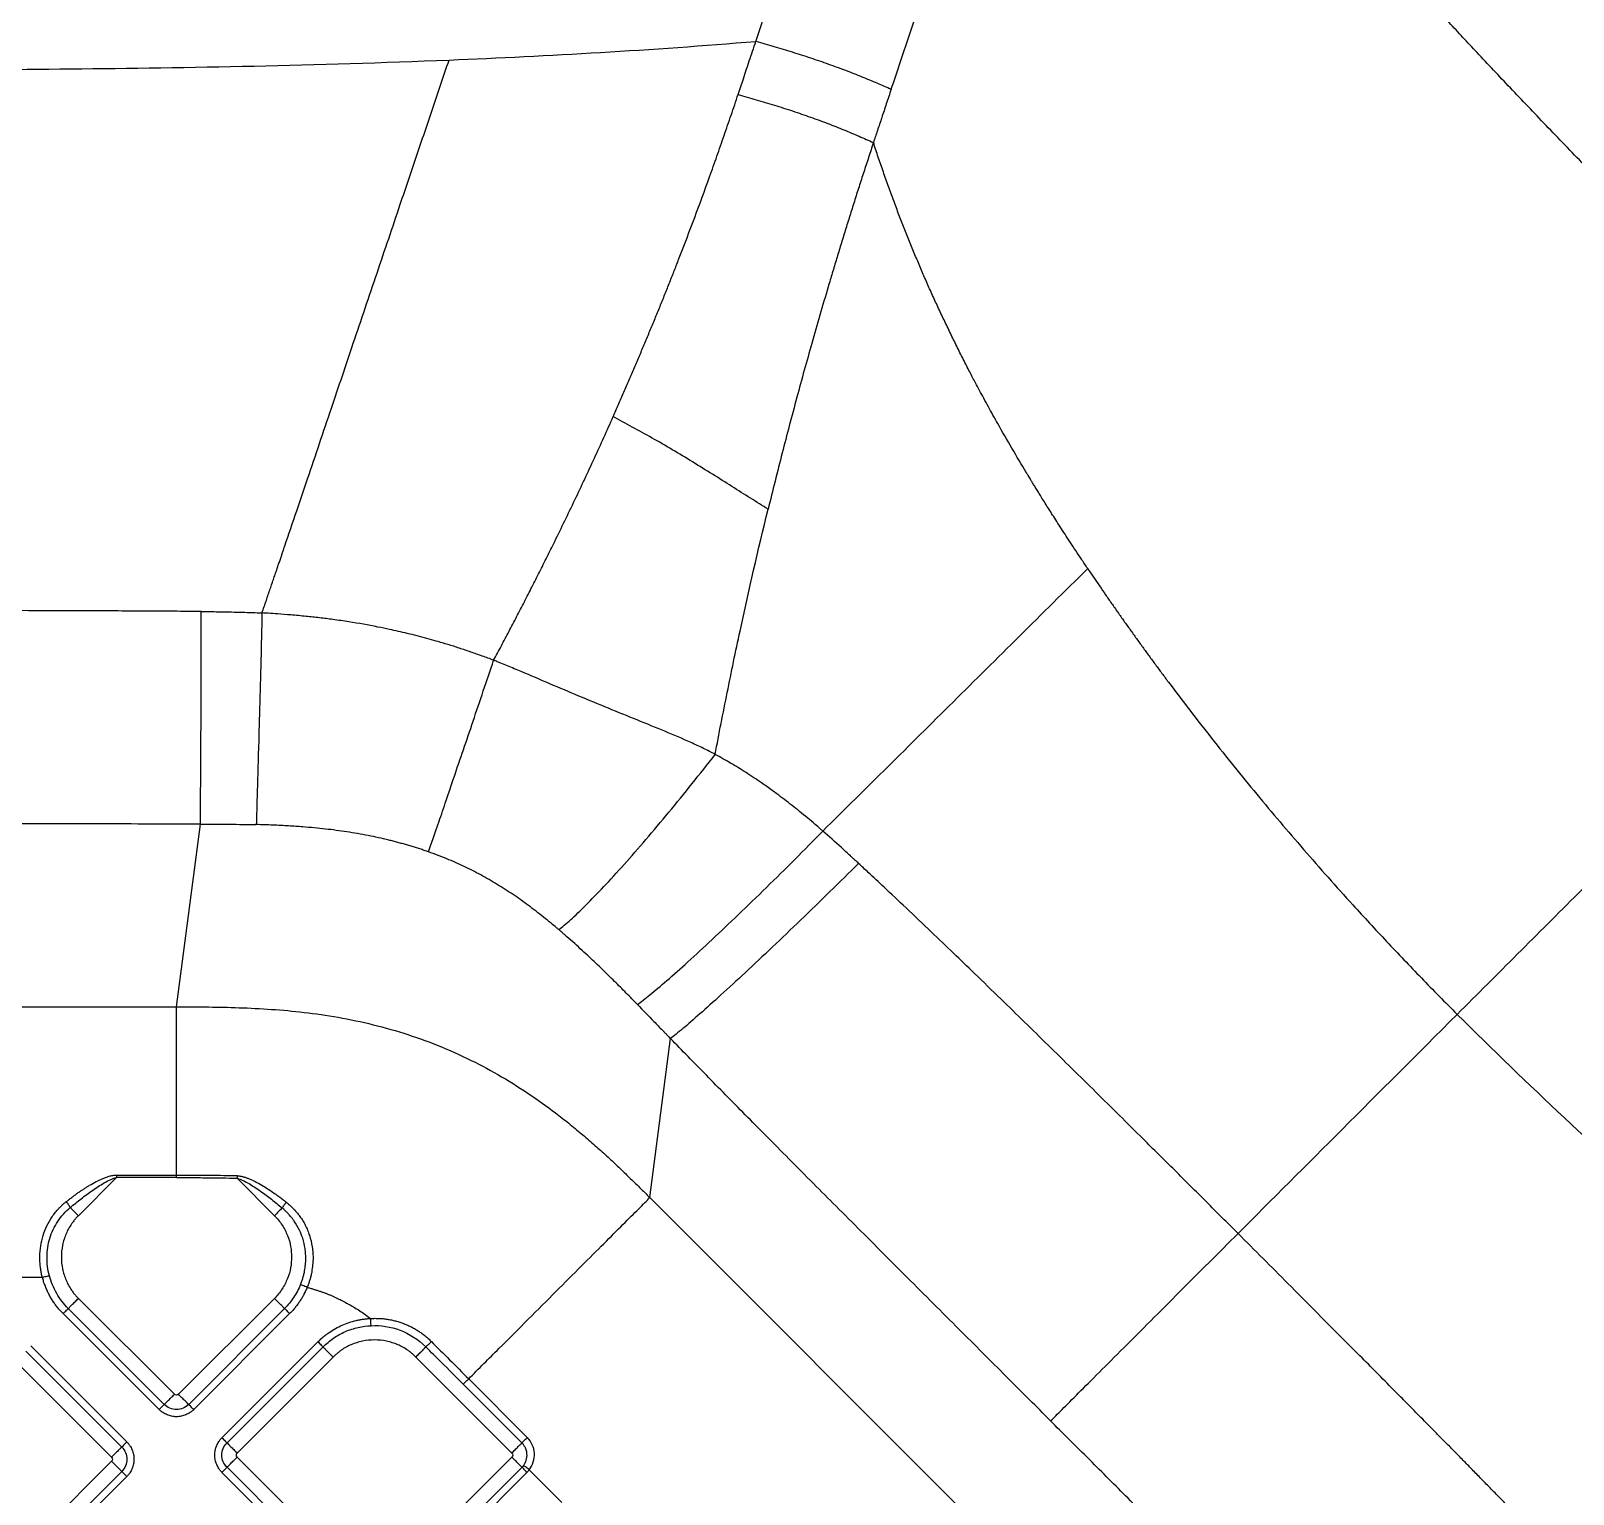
# Model space of a CAD drawing. Extents: x 0 to 84, y -21 to 126.
# Drawn here: x 45.47 to 56.06, y 45.92 to 55.97 of the extents above; entities that cross this region are included whole.
import ezdxf

# ---------------------------------------------------------------- set-up
doc = ezdxf.new("R2010")
doc.units = 0
doc.header["$MEASUREMENT"] = 0
doc.layers.add('1', color=4, linetype='Continuous')

# ---------------------------------------------------------------- blocks, each defined once
blk = doc.blocks.new('PRODIGY')
at = {"layer": '1', "color": 3, "linetype": 'Continuous', "lineweight": 25}
for p, q in [((46.472, 49.267), (46.635, 50.521)), ((41.936, 49.267), (46.472, 49.267)), ((49.72, 47.957), (49.862, 49.049)), ((45.798, 47.833), (46.059, 48.095)), ((46.059, 48.112), (46.472, 48.112)), ((46.472, 48.095), (46.059, 48.095)), ((47.144, 47.833), (46.887, 48.09)), ((49.72, 47.957), (55.276, 42.401)), ((45.551, 47.408), (44.615, 47.408)), ((46.457, 46.607), (45.798, 47.265)), ((47.144, 47.265), (46.485, 46.607)), ((46.352, 46.502), (45.693, 47.161)), ((46.387, 46.537), (45.728, 47.196)), ((47.213, 47.196), (46.555, 46.537)), ((47.248, 47.161), (46.59, 46.502)), ((45.437, 46.904), (46.095, 46.245)), ((45.471, 46.939), (46.13, 46.28)), ((46.783, 46.309), (47.442, 46.967)), ((46.818, 46.274), (47.477, 46.932)), ((45.367, 46.834), (46.026, 46.176)), ((46.888, 46.204), (47.546, 46.863)), ((48.773, 46.204), (48.114, 46.863)), ((48.477, 46.713), (48.879, 46.311)), ((48.439, 46.676), (48.842, 46.273)), ((47.546, 45.517), (46.888, 46.176)), ((48.773, 46.176), (48.114, 45.517)), ((46.026, 46.147), (45.367, 45.489)), ((46.095, 46.078), (45.437, 45.419)), ((47.442, 45.413), (46.783, 46.071)), ((47.477, 45.447), (46.818, 46.106)), ((48.843, 46.106), (48.184, 45.447)), ((48.877, 46.071), (48.219, 45.413)), ((48.893, 46.089), (49.117, 45.864)), ((46.13, 46.043), (45.471, 45.384))]:
    blk.add_line(p, q, dxfattribs=at)
for points, knots in [([(47.966, 64.888), (47.949, 64.84), (47.931, 64.792), (47.894, 64.692), (47.875, 64.641), (47.816, 64.485), (47.774, 64.376), (47.683, 64.145), (47.634, 64.024), (47.555, 63.83), (47.527, 63.763), (47.469, 63.624), (47.439, 63.552), (47.344, 63.329), (47.276, 63.171), (47.127, 62.836), (47.048, 62.658), (46.918, 62.374), (46.873, 62.277), (46.78, 62.076), (46.731, 61.973), (46.632, 61.762), (46.581, 61.654), (46.477, 61.436), (46.423, 61.325), (46.314, 61.1), (46.259, 60.986), (46.147, 60.756), (46.089, 60.639), (45.915, 60.287), (45.797, 60.049), (45.617, 59.691), (45.557, 59.572), (45.437, 59.334), (45.377, 59.215), (45.197, 58.86), (45.078, 58.626), (44.84, 58.161), (44.721, 57.931), (44.486, 57.475), (44.369, 57.249), (44.137, 56.801), (44.022, 56.579), (43.792, 56.137), (43.677, 55.917), (43.563, 55.698)], [0, 0, 0, 0, 0.03125, 0.03125, 0.0625, 0.0625, 0.125, 0.125, 0.1875, 0.1875, 0.21875, 0.21875, 0.25, 0.25, 0.3125, 0.3125, 0.375, 0.375, 0.40625, 0.40625, 0.4375, 0.4375, 0.46875, 0.46875, 0.5, 0.5, 0.53125, 0.53125, 0.5625, 0.5625, 0.625, 0.625, 0.65625, 0.65625, 0.6875, 0.6875, 0.75, 0.75, 0.8125, 0.8125, 0.875, 0.875, 0.9375, 0.9375, 1, 1, 1, 1]), ([(50.448, 55.895), (50.46, 55.932), (50.486, 56.007), (50.526, 56.127), (50.57, 56.258), (50.618, 56.4), (50.69, 56.614), (50.779, 56.88), (50.865, 57.136), (50.925, 57.316), (50.966, 57.437), (51.006, 57.557), (51.046, 57.675), (51.085, 57.792), (51.124, 57.907), (51.162, 58.02), (51.199, 58.133), (51.237, 58.244), (51.273, 58.353), (51.298, 58.425), (51.31, 58.461)], [0, 0, 0, 0, 0.042367, 0.08916, 0.140325, 0.195816, 0.255597, 0.392043, 0.507024, 0.554854, 0.602042, 0.648604, 0.694556, 0.739909, 0.784676, 0.828865, 0.872485, 0.915543, 0.958045, 1, 1, 1, 1]), ([(51.377, 55.567), (51.397, 55.624), (51.415, 55.68), (51.452, 55.79), (51.471, 55.845), (51.507, 55.954), (51.525, 56.008), (51.562, 56.117), (51.58, 56.171), (51.634, 56.334), (51.671, 56.443), (51.725, 56.606), (51.743, 56.66), (51.779, 56.768), (51.797, 56.822), (51.834, 56.931), (51.852, 56.985), (51.888, 57.094), (51.906, 57.148), (51.942, 57.256), (51.96, 57.31), (51.996, 57.418), (52.014, 57.472), (52.041, 57.553), (52.05, 57.58), (52.068, 57.633), (52.077, 57.66), (52.094, 57.714), (52.103, 57.741), (52.121, 57.795), (52.13, 57.821), (52.157, 57.902), (52.175, 57.956), (52.201, 58.036), (52.21, 58.062), (52.228, 58.115), (52.236, 58.142), (52.246, 58.169)], [0, 0, 0, 0, 0.0625, 0.0625, 0.125, 0.125, 0.1875, 0.1875, 0.25, 0.25, 0.375, 0.375, 0.4375, 0.4375, 0.5, 0.5, 0.5625, 0.5625, 0.625, 0.625, 0.6875, 0.6875, 0.75, 0.75, 0.78125, 0.78125, 0.8125, 0.8125, 0.84375, 0.84375, 0.875, 0.875, 0.9375, 0.9375, 0.96875, 0.96875, 1, 1, 1, 1]), ([(58.601, 52.554), (58.413, 52.742), (58.045, 53.111), (57.487, 53.67), (56.95, 54.211), (56.502, 54.668), (56.155, 55.024), (55.892, 55.297), (55.646, 55.555), (55.455, 55.758), (55.314, 55.908), (55.219, 56.011), (55.125, 56.112), (55.034, 56.211), (54.946, 56.308), (54.86, 56.403), (54.775, 56.496), (54.694, 56.588), (54.614, 56.677), (54.536, 56.765), (54.485, 56.823), (54.46, 56.852)], [0, 0, 0, 0, 0.1328602, 0.260647, 0.3952376, 0.514118, 0.5810885, 0.6443178, 0.7039728, 0.7602131, 0.7843247, 0.8079429, 0.8310785, 0.853742, 0.8759437, 0.8976937, 0.9190016, 0.9398771, 0.9603295, 0.9803676, 1, 1, 1, 1]), ([(48.342, 55.767), (48.683, 55.781), (49.031, 55.798), (49.734, 55.84), (50.09, 55.865), (50.448, 55.895)], [0, 0, 0, 0, 0.5, 0.5, 1, 1, 1, 1]), ([(50.326, 55.531), (50.338, 55.566), (50.364, 55.643), (50.404, 55.765), (50.433, 55.85), (50.448, 55.895)], [0, 0, 0, 0, 0.295584, 0.6288938, 1, 1, 1, 1]), ([(50.448, 55.896), (50.49, 55.884), (50.531, 55.872), (50.614, 55.848), (50.656, 55.835), (50.739, 55.809), (50.781, 55.796), (50.864, 55.768), (50.906, 55.754), (50.986, 55.725), (51.026, 55.711), (51.102, 55.682), (51.139, 55.667), (51.211, 55.638), (51.245, 55.624), (51.312, 55.595), (51.345, 55.581), (51.377, 55.567)], [0, 0, 0, 0, 0.125, 0.125, 0.25, 0.25, 0.375, 0.375, 0.5, 0.5, 0.625, 0.625, 0.75, 0.75, 0.875, 0.875, 1, 1, 1, 1]), ([(43.563, 55.698), (43.878, 55.698), (44.222, 55.698), (44.954, 55.7), (45.341, 55.702), (46.149, 55.71), (46.57, 55.716), (47.438, 55.735), (47.885, 55.749), (48.342, 55.767)], [0, 0, 0, 0, 0.25, 0.25, 0.5, 0.5, 0.75, 0.75, 1, 1, 1, 1]), ([(47.058, 51.971), (47.063, 51.986), (47.073, 52.014), (47.088, 52.057), (47.101, 52.097), (47.115, 52.136), (47.127, 52.174), (47.139, 52.209), (47.151, 52.243), (47.162, 52.275), (47.172, 52.305), (47.182, 52.333), (47.191, 52.36), (47.199, 52.385), (47.207, 52.409), (47.239, 52.504), (47.294, 52.665), (47.401, 52.981), (47.531, 53.365), (47.689, 53.835), (47.847, 54.301), (47.973, 54.674), (48.063, 54.942), (48.119, 55.107), (48.175, 55.272), (48.23, 55.437), (48.286, 55.602), (48.323, 55.712), (48.342, 55.767)], [0, 0, 0, 0, 0.011364, 0.022286, 0.032766, 0.042803, 0.052399, 0.061552, 0.070262, 0.078528, 0.08635, 0.093727, 0.100657, 0.10714, 0.113174, 0.118759, 0.181642, 0.238686, 0.366008, 0.484059, 0.612103, 0.737829, 0.781674, 0.825473, 0.869216, 0.912893, 0.956491, 1, 1, 1, 1]), ([(49.469, 53.319), (49.481, 53.347), (49.506, 53.403), (49.543, 53.487), (49.579, 53.571), (49.615, 53.656), (49.651, 53.74), (49.686, 53.824), (49.721, 53.908), (49.756, 53.991), (49.79, 54.075), (49.824, 54.158), (49.857, 54.242), (49.89, 54.325), (49.947, 54.473), (50.029, 54.686), (50.114, 54.919), (50.181, 55.107), (50.23, 55.248), (50.279, 55.389), (50.311, 55.483), (50.326, 55.531)], [0, 0, 0, 0, 0.038706, 0.077365, 0.115968, 0.154508, 0.192973, 0.231355, 0.269641, 0.307822, 0.345885, 0.383819, 0.42161, 0.459247, 0.496717, 0.622672, 0.747971, 0.811045, 0.874113, 0.937117, 1, 1, 1, 1]), ([(50.326, 55.531), (50.368, 55.519), (50.409, 55.507), (50.492, 55.482), (50.534, 55.47), (50.617, 55.444), (50.659, 55.431), (50.742, 55.403), (50.783, 55.389), (50.863, 55.36), (50.903, 55.346), (50.979, 55.317), (51.016, 55.302), (51.088, 55.273), (51.122, 55.258), (51.19, 55.229), (51.222, 55.215), (51.255, 55.201)], [0, 0, 0, 0, 0.125, 0.125, 0.25, 0.25, 0.375, 0.375, 0.5, 0.5, 0.625, 0.625, 0.75, 0.75, 0.875, 0.875, 1, 1, 1, 1]), ([(51.377, 55.567), (51.366, 55.533), (51.344, 55.468), (51.313, 55.373), (51.283, 55.285), (51.265, 55.228), (51.255, 55.201)], [0, 0, 0, 0, 0.275301, 0.533779, 0.775369, 1, 1, 1, 1]), ([(51.255, 55.201), (51.244, 55.167), (51.222, 55.099), (51.189, 54.997), (51.156, 54.897), (51.124, 54.796), (51.093, 54.697), (51.062, 54.598), (51.031, 54.499), (51.002, 54.402), (50.973, 54.305), (50.915, 54.112), (50.833, 53.828), (50.745, 53.511), (50.678, 53.259), (50.628, 53.067), (50.58, 52.876), (50.548, 52.747), (50.532, 52.683)], [0, 0, 0, 0, 0.041004, 0.081772, 0.122282, 0.162512, 0.202441, 0.24205, 0.281322, 0.320239, 0.358786, 0.396947, 0.550761, 0.69729, 0.774391, 0.848131, 0.924745, 1, 1, 1, 1]), ([(52.726, 52.276), (52.712, 52.297), (52.684, 52.338), (52.644, 52.399), (52.606, 52.456), (52.571, 52.51), (52.538, 52.561), (52.507, 52.609), (52.479, 52.653), (52.453, 52.694), (52.429, 52.732), (52.407, 52.767), (52.388, 52.799), (52.371, 52.827), (52.355, 52.852), (52.342, 52.873), (52.331, 52.892), (52.322, 52.907), (52.315, 52.918), (52.309, 52.927), (52.306, 52.932), (52.272, 52.99), (52.205, 53.102), (52.129, 53.234), (52.065, 53.348), (52.014, 53.442), (51.961, 53.54), (51.914, 53.63), (51.871, 53.713), (51.827, 53.802), (51.783, 53.892), (51.74, 53.982), (51.697, 54.072), (51.656, 54.161), (51.616, 54.251), (51.578, 54.34), (51.54, 54.43), (51.502, 54.521), (51.466, 54.612), (51.43, 54.705), (51.394, 54.801), (51.358, 54.899), (51.323, 54.999), (51.288, 55.099), (51.266, 55.167), (51.255, 55.201)], [0, 0, 0, 0, 0.0228752, 0.0446429, 0.0652636, 0.0847126, 0.1029763, 0.1200489, 0.1359293, 0.1506198, 0.1641242, 0.1764471, 0.187593, 0.1975661, 0.2063698, 0.2140069, 0.2204794, 0.2257888, 0.2299362, 0.2329219, 0.2347464, 0.2354097, 0.2938691, 0.3527392, 0.3729303, 0.4127641, 0.4494289, 0.4746422, 0.5045522, 0.5347896, 0.5651629, 0.59553, 0.6257976, 0.6559189, 0.6858931, 0.7157636, 0.7456173, 0.7755831, 0.8058319, 0.8365749, 0.8680635, 0.9004763, 0.9335087, 0.9667803, 1, 1, 1, 1]), ([(48.648, 51.646), (48.657, 51.662), (48.675, 51.695), (48.701, 51.745), (48.727, 51.795), (48.754, 51.845), (48.78, 51.895), (48.806, 51.945), (48.833, 51.996), (48.859, 52.047), (48.885, 52.098), (48.911, 52.149), (48.937, 52.2), (48.963, 52.252), (48.989, 52.304), (49.015, 52.356), (49.041, 52.408), (49.082, 52.491), (49.137, 52.604), (49.206, 52.747), (49.273, 52.89), (49.34, 53.033), (49.405, 53.176), (49.447, 53.272), (49.469, 53.319)], [0, 0, 0, 0, 0.029985, 0.060036, 0.090159, 0.12036, 0.150644, 0.181017, 0.211484, 0.24205, 0.272719, 0.303496, 0.334386, 0.365393, 0.39652, 0.427771, 0.459151, 0.490661, 0.576123, 0.661375, 0.746414, 0.831219, 0.915761, 1, 1, 1, 1]), ([(50.532, 52.683), (50.493, 52.707), (50.452, 52.733), (50.37, 52.785), (50.327, 52.812), (50.24, 52.867), (50.196, 52.895), (50.106, 52.951), (50.06, 52.979), (49.968, 53.036), (49.921, 53.064), (49.828, 53.119), (49.782, 53.146), (49.69, 53.198), (49.645, 53.223), (49.555, 53.272), (49.512, 53.296), (49.469, 53.319)], [0, 0, 0, 0, 0.125, 0.125, 0.25, 0.25, 0.375, 0.375, 0.5, 0.5, 0.625, 0.625, 0.75, 0.75, 0.875, 0.875, 1, 1, 1, 1]), ([(50.169, 51), (50.195, 51.142), (50.223, 51.283), (50.28, 51.565), (50.309, 51.706), (50.4, 52.126), (50.464, 52.405), (50.532, 52.683)], [0, 0, 0, 0, 0.25, 0.25, 0.5, 0.5, 1, 1, 1, 1]), ([(55.262, 49.215), (55.538, 49.491), (55.815, 49.768), (56.232, 50.185), (56.371, 50.324), (56.651, 50.604), (56.791, 50.744), (57.071, 51.024), (57.21, 51.163), (57.489, 51.442), (57.628, 51.581), (58.045, 51.998), (58.323, 52.276), (58.601, 52.554)], [0, 0, 0, 0, 0.25, 0.25, 0.375, 0.375, 0.5, 0.5, 0.625, 0.625, 0.75, 0.75, 1, 1, 1, 1]), ([(50.908, 50.474), (51.057, 50.621), (51.205, 50.768), (51.502, 51.062), (51.651, 51.21), (51.952, 51.509), (52.104, 51.659), (52.412, 51.965), (52.567, 52.119), (52.726, 52.276)], [0, 0, 0, 0, 0.25, 0.25, 0.5, 0.5, 0.75, 0.75, 1, 1, 1, 1]), ([(52.726, 52.276), (52.739, 52.256), (52.766, 52.216), (52.807, 52.156), (52.848, 52.096), (52.89, 52.036), (52.932, 51.976), (52.974, 51.916), (53.017, 51.856), (53.06, 51.796), (53.103, 51.736), (53.147, 51.676), (53.191, 51.616), (53.235, 51.556), (53.362, 51.387), (53.576, 51.108), (53.885, 50.725), (54.209, 50.343), (54.469, 50.05), (54.661, 49.841), (54.778, 49.715), (54.896, 49.59), (55.016, 49.465), (55.138, 49.34), (55.221, 49.257), (55.262, 49.215)], [0, 0, 0, 0, 0.01819, 0.036424, 0.054703, 0.073028, 0.091403, 0.109828, 0.128307, 0.14684, 0.16543, 0.184078, 0.202787, 0.221558, 0.240394, 0.362184, 0.486363, 0.611521, 0.739207, 0.781987, 0.825018, 0.868318, 0.911903, 0.955791, 1, 1, 1, 1]), ([(46.641, 51.981), (46.578, 51.981), (46.515, 51.982), (46.388, 51.983), (46.324, 51.983), (46.198, 51.984), (46.135, 51.984), (46.009, 51.985), (45.946, 51.985), (45.82, 51.986), (45.757, 51.986), (45.631, 51.986), (45.567, 51.986), (45.377, 51.987), (45.25, 51.987), (44.868, 51.988), (44.613, 51.988), (44.231, 51.988), (44.104, 51.988), (43.945, 51.988), (43.897, 51.988), (43.842, 51.988), (43.818, 51.988), (43.802, 51.988), (43.794, 51.988), (43.778, 51.988), (43.77, 51.988), (43.752, 51.988), (43.743, 51.988), (43.714, 51.988), (43.693, 51.988), (43.652, 51.988), (43.632, 51.988), (43.604, 51.988), (43.595, 51.988), (43.579, 51.988), (43.571, 51.988), (43.563, 51.988)], [0, 0, 0, 0, 0.0625, 0.0625, 0.125, 0.125, 0.1875, 0.1875, 0.25, 0.25, 0.3125, 0.3125, 0.375, 0.375, 0.5, 0.5, 0.75, 0.75, 0.875, 0.875, 0.90625, 0.921875, 0.929687, 0.929687, 0.9375, 0.9375, 0.945312, 0.945312, 0.953125, 0.953125, 0.96875, 0.96875, 0.984375, 0.984375, 0.992187, 0.992187, 1, 1, 1, 1]), ([(46.635, 50.521), (46.636, 50.578), (46.636, 50.657), (46.638, 50.853), (46.638, 50.97), (46.64, 51.23), (46.64, 51.372), (46.641, 51.671), (46.641, 51.826), (46.641, 51.981)], [0, 0, 0, 0, 0.25, 0.25, 0.5, 0.5, 0.75, 0.75, 1, 1, 1, 1]), ([(46.641, 51.981), (46.681, 51.98), (46.75, 51.98), (46.843, 51.978), (46.921, 51.976), (46.991, 51.974), (47.036, 51.972), (47.058, 51.971)], [0, 0, 0, 0, 0.281436, 0.496107, 0.672951, 0.84091, 1, 1, 1, 1]), ([(47.058, 51.971), (47.055, 51.817), (47.051, 51.662), (47.043, 51.365), (47.039, 51.223), (47.032, 50.965), (47.028, 50.849), (47.023, 50.654), (47.02, 50.575), (47.019, 50.518)], [0, 0, 0, 0, 0.25, 0.25, 0.5, 0.5, 0.75, 0.75, 1, 1, 1, 1]), ([(48.648, 51.646), (48.635, 51.651), (48.609, 51.661), (48.57, 51.675), (48.531, 51.689), (48.492, 51.703), (48.453, 51.716), (48.413, 51.729), (48.374, 51.742), (48.334, 51.754), (48.294, 51.766), (48.246, 51.78), (48.167, 51.802), (48.06, 51.83), (47.948, 51.855), (47.814, 51.883), (47.684, 51.906), (47.551, 51.925), (47.453, 51.938), (47.357, 51.948), (47.261, 51.957), (47.174, 51.964), (47.108, 51.968), (47.073, 51.97), (47.058, 51.971)], [0, 0, 0, 0, 0.0254984, 0.0509941, 0.0764862, 0.1019733, 0.1274545, 0.1529283, 0.1783936, 0.2038488, 0.2292925, 0.2547229, 0.2962154, 0.3815703, 0.4581379, 0.507748, 0.6328463, 0.7001343, 0.7566806, 0.8136777, 0.8791207, 0.9338788, 0.97411, 1, 1, 1, 1]), ([(48.201, 50.331), (48.219, 50.382), (48.244, 50.453), (48.304, 50.629), (48.339, 50.733), (48.418, 50.966), (48.462, 51.094), (48.553, 51.364), (48.601, 51.505), (48.648, 51.646)], [0, 0, 0, 0, 0.25, 0.25, 0.5, 0.5, 0.75, 0.75, 1, 1, 1, 1]), ([(50.169, 51), (50.142, 51.014), (50.116, 51.028), (50.06, 51.055), (50.032, 51.068), (49.945, 51.107), (49.885, 51.133), (49.762, 51.184), (49.698, 51.21), (49.568, 51.263), (49.502, 51.289), (49.369, 51.344), (49.301, 51.372), (49.167, 51.428), (49.1, 51.456), (48.968, 51.513), (48.902, 51.541), (48.806, 51.582), (48.774, 51.595), (48.727, 51.615), (48.708, 51.622), (48.689, 51.63), (48.681, 51.633), (48.677, 51.635), (48.669, 51.638), (48.665, 51.64), (48.658, 51.642), (48.656, 51.643), (48.652, 51.644), (48.65, 51.645), (48.648, 51.646)], [0, 0, 0, 0, 0.0625, 0.0625, 0.125, 0.125, 0.25, 0.25, 0.375, 0.375, 0.5, 0.5, 0.625, 0.625, 0.75, 0.75, 0.875, 0.875, 0.9375, 0.9375, 0.96875, 0.976562, 0.976562, 0.984375, 0.984375, 0.992187, 0.992187, 0.996094, 0.996094, 1, 1, 1, 1]), ([(49.095, 49.797), (49.118, 49.814), (49.146, 49.837), (49.208, 49.894), (49.243, 49.927), (49.319, 50.003), (49.361, 50.046), (49.448, 50.139), (49.495, 50.19), (49.592, 50.299), (49.642, 50.356), (49.745, 50.476), (49.798, 50.539), (49.904, 50.667), (49.958, 50.733), (50.064, 50.866), (50.117, 50.933), (50.169, 51)], [0, 0, 0, 0, 0.125, 0.125, 0.25, 0.25, 0.375, 0.375, 0.5, 0.5, 0.625, 0.625, 0.75, 0.75, 0.875, 0.875, 1, 1, 1, 1]), ([(50.908, 50.474), (50.902, 50.479), (50.885, 50.494), (50.85, 50.524), (50.803, 50.564), (50.75, 50.607), (50.697, 50.649), (50.645, 50.69), (50.599, 50.724), (50.546, 50.763), (50.494, 50.8), (50.434, 50.84), (50.381, 50.875), (50.328, 50.908), (50.275, 50.94), (50.222, 50.97), (50.186, 50.99), (50.169, 51)], [0, 0, 0, 0, 0.026577, 0.076962, 0.150989, 0.229126, 0.300417, 0.374144, 0.446948, 0.490144, 0.589524, 0.659482, 0.728707, 0.797337, 0.865526, 0.933093, 1, 1, 1, 1]), ([(46.635, 50.521), (46.508, 50.521), (46.255, 50.522), (45.749, 50.523), (45.117, 50.524), (44.345, 50.525), (43.827, 50.525), (43.563, 50.525)], [0, 0, 0, 0, 0.123984, 0.24705, 0.494013, 0.741562, 1, 1, 1, 1]), ([(46.635, 50.521), (46.637, 50.521), (46.639, 50.521), (46.644, 50.521), (46.646, 50.521), (46.652, 50.521), (46.654, 50.521), (46.659, 50.521), (46.661, 50.521), (46.672, 50.521), (46.68, 50.521), (46.704, 50.521), (46.721, 50.521), (46.769, 50.521), (46.801, 50.521), (46.896, 50.52), (46.958, 50.519), (47.019, 50.518)], [0, 0, 0, 0, 0.015625, 0.015625, 0.03125, 0.03125, 0.046875, 0.046875, 0.0625, 0.0625, 0.125, 0.125, 0.25, 0.25, 0.5, 0.5, 1, 1, 1, 1]), ([(48.201, 50.331), (48.191, 50.334), (48.172, 50.341), (48.142, 50.351), (48.112, 50.36), (48.082, 50.37), (48.052, 50.379), (48.021, 50.387), (47.99, 50.396), (47.959, 50.404), (47.892, 50.421), (47.786, 50.444), (47.641, 50.469), (47.491, 50.489), (47.358, 50.501), (47.238, 50.509), (47.131, 50.515), (47.057, 50.517), (47.019, 50.518)], [0, 0, 0, 0, 0.025867, 0.051858, 0.077974, 0.104218, 0.130592, 0.157097, 0.183736, 0.210509, 0.237419, 0.35685, 0.481269, 0.603338, 0.733945, 0.815141, 0.903822, 1, 1, 1, 1]), ([(49.635, 49.283), (49.658, 49.3), (49.687, 49.322), (49.755, 49.377), (49.794, 49.41), (49.882, 49.486), (49.93, 49.529), (50.034, 49.623), (50.089, 49.674), (50.205, 49.783), (50.266, 49.84), (50.391, 49.96), (50.456, 50.023), (50.585, 50.15), (50.651, 50.214), (50.781, 50.344), (50.845, 50.41), (50.908, 50.474)], [0, 0, 0, 0, 0.125, 0.125, 0.25, 0.25, 0.375, 0.375, 0.5, 0.5, 0.625, 0.625, 0.75, 0.75, 0.875, 0.875, 1, 1, 1, 1]), ([(51.153, 50.252), (51.149, 50.256), (51.145, 50.259), (51.137, 50.267), (51.132, 50.271), (51.122, 50.28), (51.117, 50.285), (51.107, 50.294), (51.102, 50.299), (51.077, 50.322), (51.056, 50.341), (50.994, 50.398), (50.952, 50.436), (50.908, 50.474)], [0, 0, 0, 0, 0.0625, 0.0625, 0.125, 0.125, 0.1875, 0.1875, 0.25, 0.25, 0.5, 0.5, 1, 1, 1, 1]), ([(49.095, 49.797), (49.09, 49.801), (49.073, 49.816), (49.038, 49.844), (48.974, 49.896), (48.888, 49.963), (48.783, 50.038), (48.673, 50.108), (48.561, 50.173), (48.465, 50.222), (48.386, 50.258), (48.327, 50.283), (48.265, 50.308), (48.223, 50.323), (48.201, 50.331)], [0, 0, 0, 0, 0.0186476, 0.0652847, 0.1293997, 0.2552502, 0.3796565, 0.5036607, 0.6284869, 0.7507931, 0.811579, 0.8740049, 0.9343794, 1, 1, 1, 1]), ([(51.153, 50.252), (51.089, 50.188), (51.023, 50.123), (50.89, 49.993), (50.823, 49.928), (50.69, 49.8), (50.625, 49.737), (50.497, 49.616), (50.435, 49.558), (50.317, 49.448), (50.261, 49.396), (50.156, 49.301), (50.108, 49.257), (50.02, 49.18), (49.981, 49.146), (49.913, 49.089), (49.885, 49.066), (49.862, 49.049)], [0, 0, 0, 0, 0.125, 0.125, 0.25, 0.25, 0.375, 0.375, 0.5, 0.5, 0.625, 0.625, 0.75, 0.75, 0.875, 0.875, 1, 1, 1, 1]), ([(53.758, 47.711), (53.685, 47.783), (53.541, 47.928), (53.323, 48.145), (53.07, 48.396), (52.781, 48.683), (52.455, 49.003), (52.178, 49.274), (51.961, 49.485), (51.802, 49.638), (51.645, 49.788), (51.487, 49.939), (51.342, 50.075), (51.234, 50.177), (51.175, 50.231), (51.153, 50.252)], [0, 0, 0, 0, 0.084399, 0.168698, 0.252868, 0.378816, 0.504309, 0.629257, 0.698505, 0.753573, 0.811673, 0.877176, 0.934085, 0.974992, 1, 1, 1, 1]), ([(49.635, 49.283), (49.622, 49.296), (49.597, 49.323), (49.558, 49.362), (49.518, 49.402), (49.478, 49.442), (49.436, 49.483), (49.394, 49.525), (49.35, 49.567), (49.304, 49.61), (49.255, 49.655), (49.204, 49.702), (49.151, 49.749), (49.114, 49.781), (49.095, 49.797)], [0, 0, 0, 0, 0.072233, 0.145949, 0.221144, 0.297812, 0.375947, 0.455543, 0.536593, 0.621327, 0.710049, 0.802744, 0.899399, 1, 1, 1, 1]), ([(46.472, 49.267), (46.505, 49.267), (46.57, 49.267), (46.704, 49.266), (46.878, 49.263), (47.096, 49.253), (47.322, 49.234), (47.555, 49.202), (47.793, 49.154), (48.03, 49.089), (48.266, 49.005), (48.49, 48.905), (48.707, 48.788), (48.907, 48.661), (49.066, 48.545), (49.185, 48.451), (49.271, 48.379), (49.353, 48.307), (49.432, 48.236), (49.507, 48.166), (49.579, 48.096), (49.65, 48.027), (49.697, 47.98), (49.72, 47.957)], [0, 0, 0, 0, 0.027649, 0.053509, 0.110464, 0.171768, 0.233429, 0.297675, 0.365225, 0.433809, 0.501089, 0.571772, 0.636763, 0.704601, 0.767983, 0.799648, 0.830426, 0.860297, 0.890033, 0.917911, 0.945532, 0.972896, 1, 1, 1, 1]), ([(46.472, 48.112), (46.472, 48.238), (46.472, 48.362), (46.472, 48.597), (46.472, 48.708), (46.472, 48.909), (46.472, 48.999), (46.472, 49.153), (46.472, 49.217), (46.472, 49.267)], [0, 0, 0, 0, 0.25, 0.25, 0.5, 0.5, 0.75, 0.75, 1, 1, 1, 1]), ([(49.635, 49.283), (49.672, 49.245), (49.71, 49.206), (49.768, 49.146), (49.787, 49.126), (49.812, 49.101), (49.817, 49.096), (49.827, 49.086), (49.832, 49.08), (49.841, 49.07), (49.846, 49.066), (49.854, 49.057), (49.858, 49.053), (49.862, 49.049)], [0, 0, 0, 0, 0.5, 0.5, 0.75, 0.75, 0.8125, 0.8125, 0.875, 0.875, 0.9375, 0.9375, 1, 1, 1, 1]), ([(58.218, 46.393), (57.979, 46.633), (57.735, 46.871), (57.243, 47.342), (56.994, 47.575), (56.496, 48.04), (56.246, 48.271), (55.75, 48.738), (55.503, 48.974), (55.262, 49.215)], [0, 0, 0, 0, 0.25, 0.25, 0.5, 0.5, 0.75, 0.75, 1, 1, 1, 1]), ([(52.471, 46.424), (52.423, 46.473), (52.314, 46.581), (52.098, 46.798), (51.811, 47.085), (51.485, 47.411), (51.211, 47.685), (51.004, 47.893), (50.839, 48.058), (50.678, 48.22), (50.522, 48.378), (50.377, 48.524), (50.241, 48.662), (50.11, 48.795), (49.984, 48.924), (49.902, 49.008), (49.862, 49.049)], [0, 0, 0, 0, 0.055708, 0.124117, 0.248387, 0.384648, 0.497512, 0.562792, 0.622464, 0.686921, 0.747804, 0.801958, 0.854254, 0.904692, 0.953274, 1, 1, 1, 1]), ([(45.715, 47.93), (45.722, 47.935), (45.736, 47.946), (45.757, 47.962), (45.777, 47.977), (45.797, 47.992), (45.817, 48.005), (45.837, 48.018), (45.856, 48.03), (45.883, 48.047), (45.918, 48.067), (45.955, 48.084), (45.985, 48.096), (46.005, 48.103), (46.021, 48.108), (46.034, 48.11), (46.047, 48.112), (46.055, 48.112), (46.059, 48.112)], [0, 0, 0, 0, 0.068658, 0.135389, 0.200196, 0.263082, 0.324056, 0.383125, 0.440301, 0.495597, 0.627218, 0.745112, 0.808004, 0.871397, 0.904419, 0.935183, 0.968214, 1, 1, 1, 1]), ([(45.742, 47.889), (45.767, 47.91), (45.792, 47.93), (45.842, 47.969), (45.868, 47.988), (45.92, 48.025), (45.947, 48.042), (45.988, 48.066), (46.002, 48.073), (46.023, 48.083), (46.03, 48.086), (46.045, 48.091), (46.052, 48.093), (46.059, 48.095)], [0, 0, 0, 0, 0.25, 0.25, 0.5, 0.5, 0.75, 0.75, 0.875, 0.875, 0.9375, 0.9375, 1, 1, 1, 1]), ([(46.472, 48.112), (46.496, 48.112), (46.547, 48.112), (46.625, 48.112), (46.709, 48.112), (46.797, 48.11), (46.857, 48.109), (46.888, 48.108)], [0, 0, 0, 0, 0.176671, 0.36555, 0.566161, 0.777895, 1, 1, 1, 1]), ([(46.472, 48.095), (46.488, 48.095), (46.502, 48.095), (46.526, 48.095), (46.534, 48.095), (46.552, 48.095), (46.561, 48.095), (46.605, 48.095), (46.641, 48.094), (46.747, 48.094), (46.817, 48.092), (46.887, 48.09)], [0, 0, 0, 0, 0.125, 0.125, 0.1875, 0.1875, 0.25, 0.25, 0.5, 0.5, 1, 1, 1, 1]), ([(46.887, 48.09), (46.901, 48.087), (46.915, 48.081), (46.942, 48.068), (46.956, 48.061), (46.996, 48.037), (47.022, 48.02), (47.074, 47.984), (47.099, 47.965), (47.149, 47.926), (47.173, 47.906), (47.196, 47.886)], [0, 0, 0, 0, 0.125, 0.125, 0.25, 0.25, 0.5, 0.5, 0.75, 0.75, 1, 1, 1, 1]), ([(46.888, 48.108), (46.89, 48.107), (46.894, 48.107), (46.902, 48.106), (46.909, 48.105), (46.917, 48.104), (46.925, 48.102), (46.934, 48.099), (46.943, 48.097), (46.952, 48.093), (46.962, 48.09), (46.971, 48.086), (46.992, 48.077), (47.025, 48.061), (47.066, 48.038), (47.108, 48.011), (47.14, 47.989), (47.167, 47.97), (47.187, 47.955), (47.207, 47.94), (47.22, 47.93), (47.225, 47.926)], [0, 0, 0, 0, 0.017321, 0.035676, 0.055104, 0.075638, 0.097305, 0.120126, 0.144118, 0.169293, 0.195661, 0.223228, 0.252, 0.3684, 0.503878, 0.617721, 0.754091, 0.807342, 0.877693, 0.95152, 1, 1, 1, 1]), ([(48.477, 46.713), (48.546, 46.783), (48.616, 46.853), (48.753, 46.99), (48.82, 47.057), (48.951, 47.187), (49.014, 47.251), (49.136, 47.373), (49.194, 47.431), (49.304, 47.541), (49.356, 47.593), (49.452, 47.689), (49.496, 47.733), (49.576, 47.812), (49.611, 47.848), (49.673, 47.91), (49.699, 47.936), (49.72, 47.957)], [0, 0, 0, 0, 0.125, 0.125, 0.25, 0.25, 0.375, 0.375, 0.5, 0.5, 0.625, 0.625, 0.75, 0.75, 0.875, 0.875, 1, 1, 1, 1]), ([(45.551, 47.408), (45.55, 47.413), (45.547, 47.422), (45.544, 47.436), (45.542, 47.451), (45.539, 47.465), (45.536, 47.487), (45.534, 47.517), (45.533, 47.566), (45.538, 47.626), (45.554, 47.697), (45.58, 47.765), (45.61, 47.817), (45.639, 47.855), (45.66, 47.879), (45.679, 47.899), (45.696, 47.915), (45.709, 47.925), (45.715, 47.93)], [0, 0, 0, 0, 0.025125, 0.050256, 0.075411, 0.100609, 0.125868, 0.188827, 0.251744, 0.377981, 0.502706, 0.627464, 0.752462, 0.814544, 0.876613, 0.917892, 0.958989, 1, 1, 1, 1]), ([(45.599, 47.421), (45.587, 47.463), (45.582, 47.506), (45.583, 47.593), (45.589, 47.636), (45.614, 47.719), (45.633, 47.758), (45.68, 47.829), (45.709, 47.862), (45.742, 47.889)], [0, 0, 0, 0, 0.25, 0.25, 0.5, 0.5, 0.75, 0.75, 1, 1, 1, 1]), ([(45.742, 47.889), (45.74, 47.894), (45.736, 47.901), (45.726, 47.915), (45.72, 47.923), (45.715, 47.93)], [0, 0, 0, 0, 0.5, 0.5, 1, 1, 1, 1]), ([(45.798, 47.833), (45.788, 47.843), (45.778, 47.853), (45.758, 47.873), (45.749, 47.882), (45.742, 47.889)], [0, 0, 0, 0, 0.5, 0.5, 1, 1, 1, 1]), ([(47.196, 47.886), (47.189, 47.879), (47.181, 47.87), (47.162, 47.852), (47.153, 47.842), (47.144, 47.833)], [0, 0, 0, 0, 0.5, 0.5, 1, 1, 1, 1]), ([(47.225, 47.926), (47.219, 47.919), (47.213, 47.912), (47.204, 47.898), (47.199, 47.891), (47.196, 47.886)], [0, 0, 0, 0, 0.5, 0.5, 1, 1, 1, 1]), ([(47.323, 47.36), (47.324, 47.364), (47.327, 47.372), (47.332, 47.384), (47.336, 47.395), (47.339, 47.408), (47.343, 47.42), (47.346, 47.432), (47.351, 47.454), (47.356, 47.487), (47.359, 47.528), (47.358, 47.569), (47.353, 47.619), (47.34, 47.675), (47.315, 47.738), (47.289, 47.783), (47.263, 47.818), (47.245, 47.84), (47.225, 47.86), (47.21, 47.874), (47.201, 47.882), (47.196, 47.886)], [0, 0, 0, 0, 0.021517, 0.043127, 0.06482, 0.086588, 0.10842, 0.130308, 0.152241, 0.224206, 0.299749, 0.368023, 0.43497, 0.559189, 0.663958, 0.786741, 0.825107, 0.89443, 0.935584, 0.970771, 1, 1, 1, 1]), ([(47.225, 47.926), (47.228, 47.923), (47.235, 47.917), (47.246, 47.909), (47.256, 47.899), (47.266, 47.89), (47.275, 47.88), (47.285, 47.87), (47.293, 47.86), (47.302, 47.85), (47.31, 47.839), (47.323, 47.823), (47.338, 47.799), (47.356, 47.767), (47.371, 47.734), (47.389, 47.685), (47.402, 47.632), (47.408, 47.576), (47.409, 47.531), (47.405, 47.484), (47.399, 47.444), (47.392, 47.412), (47.385, 47.388), (47.377, 47.364), (47.371, 47.349), (47.368, 47.341)], [0, 0, 0, 0, 0.021419, 0.042727, 0.063937, 0.085062, 0.106114, 0.127108, 0.148055, 0.168971, 0.189868, 0.210759, 0.266208, 0.321534, 0.380079, 0.438113, 0.562743, 0.63146, 0.698632, 0.774213, 0.846961, 0.886294, 0.924862, 0.962739, 1, 1, 1, 1]), ([(45.798, 47.833), (45.795, 47.83), (45.789, 47.825), (45.781, 47.816), (45.773, 47.806), (45.766, 47.797), (45.758, 47.787), (45.746, 47.77), (45.73, 47.744), (45.713, 47.709), (45.699, 47.671), (45.685, 47.618), (45.678, 47.549), (45.685, 47.481), (45.699, 47.428), (45.713, 47.39), (45.73, 47.355), (45.748, 47.325), (45.765, 47.302), (45.781, 47.283), (45.792, 47.271), (45.798, 47.265)], [0, 0, 0, 0, 0.019458, 0.038879, 0.058283, 0.077687, 0.097108, 0.116567, 0.178329, 0.240094, 0.30443, 0.368769, 0.500007, 0.631244, 0.695581, 0.75992, 0.821682, 0.883447, 0.922321, 0.961124, 1, 1, 1, 1]), ([(47.144, 47.833), (47.163, 47.814), (47.181, 47.792), (47.211, 47.746), (47.223, 47.722), (47.243, 47.672), (47.25, 47.647), (47.259, 47.598), (47.261, 47.573), (47.261, 47.526), (47.259, 47.501), (47.25, 47.451), (47.243, 47.426), (47.223, 47.377), (47.211, 47.353), (47.181, 47.307), (47.163, 47.285), (47.144, 47.265)], [0, 0, 0, 0, 0.125, 0.125, 0.25, 0.25, 0.375, 0.375, 0.5, 0.5, 0.625, 0.625, 0.75, 0.75, 0.875, 0.875, 1, 1, 1, 1]), ([(52.471, 46.424), (52.492, 46.445), (52.518, 46.471), (52.583, 46.536), (52.621, 46.574), (52.706, 46.659), (52.754, 46.707), (52.858, 46.811), (52.914, 46.867), (53.033, 46.986), (53.095, 47.048), (53.223, 47.176), (53.29, 47.243), (53.424, 47.377), (53.491, 47.444), (53.626, 47.579), (53.693, 47.646), (53.758, 47.711)], [0, 0, 0, 0, 0.125, 0.125, 0.25, 0.25, 0.375, 0.375, 0.5, 0.5, 0.625, 0.625, 0.75, 0.75, 0.875, 0.875, 1, 1, 1, 1]), ([(55.836, 45.606), (55.81, 45.633), (55.759, 45.685), (55.684, 45.763), (55.611, 45.839), (55.54, 45.911), (55.471, 45.982), (55.405, 46.049), (55.342, 46.114), (55.281, 46.176), (55.223, 46.235), (55.167, 46.292), (55.113, 46.347), (55.062, 46.398), (55.014, 46.447), (54.968, 46.494), (54.925, 46.537), (54.884, 46.579), (54.846, 46.617), (54.745, 46.719), (54.56, 46.906), (54.323, 47.144), (54.049, 47.419), (53.872, 47.597), (53.758, 47.711)], [0, 0, 0, 0, 0.03791, 0.074625, 0.110139, 0.144446, 0.177542, 0.209421, 0.24008, 0.269513, 0.297719, 0.324693, 0.350432, 0.374935, 0.398199, 0.420221, 0.441, 0.460532, 0.478818, 0.495853, 0.606053, 0.746094, 0.836052, 1, 1, 1, 1]), ([(45.599, 47.421), (45.598, 47.42), (45.596, 47.42), (45.59, 47.418), (45.586, 47.417), (45.577, 47.415), (45.572, 47.414), (45.561, 47.411), (45.556, 47.409), (45.551, 47.408)], [0, 0, 0, 0, 0.25, 0.25, 0.5, 0.5, 0.75, 0.75, 1, 1, 1, 1]), ([(45.693, 47.161), (45.69, 47.164), (45.683, 47.171), (45.674, 47.182), (45.664, 47.192), (45.655, 47.204), (45.646, 47.215), (45.637, 47.226), (45.629, 47.238), (45.621, 47.25), (45.613, 47.262), (45.604, 47.279), (45.592, 47.3), (45.58, 47.326), (45.569, 47.353), (45.559, 47.38), (45.554, 47.399), (45.551, 47.408)], [0, 0, 0, 0, 0.049953, 0.0998242, 0.1496485, 0.1994605, 0.2492952, 0.2991874, 0.3491718, 0.3992828, 0.4495547, 0.5000215, 0.6007497, 0.7008355, 0.8005537, 0.9001823, 1, 1, 1, 1]), ([(45.728, 47.196), (45.698, 47.226), (45.671, 47.262), (45.627, 47.338), (45.61, 47.379), (45.599, 47.421)], [0, 0, 0, 0, 0.5, 0.5, 1, 1, 1, 1]), ([(47.323, 47.36), (47.31, 47.329), (47.294, 47.299), (47.257, 47.244), (47.236, 47.219), (47.213, 47.196)], [0, 0, 0, 0, 0.5, 0.5, 1, 1, 1, 1]), ([(47.368, 47.341), (47.367, 47.337), (47.363, 47.329), (47.357, 47.316), (47.351, 47.304), (47.345, 47.292), (47.339, 47.28), (47.332, 47.268), (47.325, 47.257), (47.315, 47.241), (47.302, 47.223), (47.285, 47.201), (47.267, 47.18), (47.255, 47.167), (47.248, 47.161)], [0, 0, 0, 0, 0.0624577, 0.1248507, 0.1872177, 0.2495977, 0.3120292, 0.374551, 0.4372016, 0.5000192, 0.6254747, 0.7504173, 0.8751557, 1, 1, 1, 1]), ([(47.368, 47.341), (47.363, 47.343), (47.358, 47.345), (47.348, 47.35), (47.343, 47.352), (47.334, 47.355), (47.331, 47.357), (47.325, 47.359), (47.324, 47.36), (47.323, 47.36)], [0, 0, 0, 0, 0.25, 0.25, 0.5, 0.5, 0.75, 0.75, 1, 1, 1, 1]), ([(47.368, 47.341), (47.375, 47.339), (47.39, 47.336), (47.411, 47.329), (47.431, 47.323), (47.452, 47.316), (47.472, 47.309), (47.491, 47.302), (47.511, 47.295), (47.53, 47.287), (47.549, 47.278), (47.568, 47.27), (47.585, 47.261), (47.609, 47.25), (47.634, 47.236), (47.665, 47.219), (47.695, 47.201), (47.729, 47.18), (47.767, 47.155), (47.792, 47.137), (47.804, 47.128)], [0, 0, 0, 0, 0.0456551, 0.0905149, 0.1346863, 0.1782806, 0.2214128, 0.2642, 0.3067631, 0.3492267, 0.3917182, 0.434366, 0.4772981, 0.5105569, 0.5977576, 0.6529914, 0.7237379, 0.8118119, 0.9037573, 1, 1, 1, 1]), ([(45.728, 47.196), (45.73, 47.197), (45.732, 47.2), (45.741, 47.208), (45.746, 47.214), (45.76, 47.227), (45.767, 47.235), (45.783, 47.25), (45.791, 47.258), (45.798, 47.265)], [0, 0, 0, 0, 0.25, 0.25, 0.5, 0.5, 0.75, 0.75, 1, 1, 1, 1]), ([(47.213, 47.196), (47.212, 47.197), (47.209, 47.2), (47.201, 47.208), (47.195, 47.214), (47.182, 47.227), (47.174, 47.235), (47.159, 47.25), (47.151, 47.258), (47.144, 47.265)], [0, 0, 0, 0, 0.25, 0.25, 0.5, 0.5, 0.75, 0.75, 1, 1, 1, 1]), ([(45.693, 47.161), (45.697, 47.164), (45.701, 47.168), (45.709, 47.176), (45.713, 47.18), (45.719, 47.187), (45.722, 47.189), (45.726, 47.194), (45.728, 47.195), (45.728, 47.196)], [0, 0, 0, 0, 0.25, 0.25, 0.5, 0.5, 0.75, 0.75, 1, 1, 1, 1]), ([(47.248, 47.161), (47.244, 47.165), (47.24, 47.169), (47.232, 47.177), (47.228, 47.181), (47.222, 47.187), (47.219, 47.19), (47.215, 47.194), (47.214, 47.195), (47.213, 47.196)], [0, 0, 0, 0, 0.25, 0.25, 0.5, 0.5, 0.75, 0.75, 1, 1, 1, 1]), ([(47.442, 46.967), (47.445, 46.971), (47.452, 46.977), (47.463, 46.987), (47.473, 46.997), (47.484, 47.006), (47.496, 47.015), (47.507, 47.023), (47.529, 47.039), (47.562, 47.059), (47.608, 47.082), (47.655, 47.101), (47.696, 47.112), (47.729, 47.119), (47.754, 47.123), (47.779, 47.126), (47.796, 47.127), (47.804, 47.128)], [0, 0, 0, 0, 0.0354741, 0.0708878, 0.1062653, 0.1416308, 0.1770087, 0.2124231, 0.2478984, 0.3739505, 0.5000073, 0.6260594, 0.7521161, 0.8141512, 0.8760569, 0.9379631, 1, 1, 1, 1]), ([(47.804, 47.128), (47.809, 47.128), (47.82, 47.128), (47.835, 47.129), (47.85, 47.128), (47.865, 47.128), (47.88, 47.127), (47.895, 47.126), (47.91, 47.124), (47.925, 47.121), (47.939, 47.119), (47.954, 47.116), (47.968, 47.112), (47.982, 47.109), (47.997, 47.105), (48.011, 47.1), (48.029, 47.093), (48.052, 47.084), (48.079, 47.072), (48.105, 47.058), (48.13, 47.043), (48.154, 47.026), (48.178, 47.008), (48.2, 46.99), (48.214, 46.976), (48.221, 46.969)], [0, 0, 0, 0, 0.033289, 0.066438, 0.099455, 0.132348, 0.165125, 0.197794, 0.230362, 0.262836, 0.295223, 0.32753, 0.359765, 0.391933, 0.424043, 0.456101, 0.488114, 0.553163, 0.617788, 0.682043, 0.745985, 0.809678, 0.873192, 0.936605, 1, 1, 1, 1]), ([(47.807, 47.078), (47.807, 47.079), (47.807, 47.081), (47.806, 47.087), (47.806, 47.091), (47.806, 47.101), (47.805, 47.106), (47.805, 47.117), (47.805, 47.122), (47.804, 47.128)], [0, 0, 0, 0, 0.25, 0.25, 0.5, 0.5, 0.75, 0.75, 1, 1, 1, 1]), ([(47.477, 46.932), (47.499, 46.954), (47.523, 46.974), (47.575, 47.01), (47.602, 47.025), (47.659, 47.05), (47.689, 47.059), (47.748, 47.073), (47.778, 47.077), (47.807, 47.078)], [0, 0, 0, 0, 0.25, 0.25, 0.5, 0.5, 0.75, 0.75, 1, 1, 1, 1]), ([(47.807, 47.078), (47.873, 47.082), (47.941, 47.071), (48.07, 47.023), (48.131, 46.984), (48.183, 46.932)], [0, 0, 0, 0, 0.5, 0.5, 1, 1, 1, 1]), ([(47.442, 46.967), (47.445, 46.964), (47.449, 46.96), (47.457, 46.952), (47.461, 46.948), (47.468, 46.941), (47.47, 46.939), (47.475, 46.934), (47.476, 46.933), (47.477, 46.932)], [0, 0, 0, 0, 0.25, 0.25, 0.5, 0.5, 0.75, 0.75, 1, 1, 1, 1]), ([(47.477, 46.932), (47.478, 46.931), (47.481, 46.928), (47.489, 46.92), (47.495, 46.914), (47.508, 46.901), (47.515, 46.893), (47.531, 46.878), (47.539, 46.87), (47.546, 46.863)], [0, 0, 0, 0, 0.25, 0.25, 0.5, 0.5, 0.75, 0.75, 1, 1, 1, 1]), ([(48.114, 46.863), (48.111, 46.866), (48.106, 46.871), (48.096, 46.88), (48.087, 46.888), (48.078, 46.895), (48.068, 46.903), (48.051, 46.915), (48.025, 46.931), (47.99, 46.948), (47.952, 46.962), (47.899, 46.976), (47.83, 46.983), (47.761, 46.976), (47.709, 46.962), (47.671, 46.948), (47.635, 46.931), (47.606, 46.913), (47.583, 46.895), (47.564, 46.88), (47.552, 46.868), (47.546, 46.863)], [0, 0, 0, 0, 0.019458, 0.038879, 0.058283, 0.077687, 0.097108, 0.116567, 0.178329, 0.240094, 0.30443, 0.368769, 0.500007, 0.631244, 0.695581, 0.75992, 0.821682, 0.883447, 0.922321, 0.961124, 1, 1, 1, 1]), ([(48.183, 46.932), (48.182, 46.93), (48.179, 46.927), (48.17, 46.919), (48.165, 46.913), (48.152, 46.9), (48.144, 46.893), (48.129, 46.878), (48.121, 46.87), (48.114, 46.863)], [0, 0, 0, 0, 0.25, 0.25, 0.5, 0.5, 0.75, 0.75, 1, 1, 1, 1]), ([(48.183, 46.932), (48.185, 46.934), (48.19, 46.939), (48.204, 46.952), (48.212, 46.961), (48.221, 46.969)], [0, 0, 0, 0, 0.5, 0.5, 1, 1, 1, 1]), ([(48.439, 46.676), (48.389, 46.727), (48.304, 46.812), (48.218, 46.897), (48.183, 46.932)], [0, 0, 0, 0, 0.5915133, 1, 1, 1, 1]), ([(48.221, 46.969), (48.262, 46.927), (48.348, 46.842), (48.433, 46.757), (48.477, 46.713)], [0, 0, 0, 0, 0.489812, 1, 1, 1, 1]), ([(48.439, 46.676), (48.441, 46.678), (48.446, 46.683), (48.459, 46.696), (48.468, 46.705), (48.477, 46.713)], [0, 0, 0, 0, 0.5, 0.5, 1, 1, 1, 1]), ([(46.387, 46.537), (46.388, 46.538), (46.391, 46.541), (46.399, 46.549), (46.405, 46.555), (46.418, 46.568), (46.426, 46.576), (46.441, 46.591), (46.449, 46.599), (46.457, 46.607)], [0, 0, 0, 0, 0.25, 0.25, 0.5, 0.5, 0.75, 0.75, 1, 1, 1, 1]), ([(46.555, 46.537), (46.553, 46.538), (46.551, 46.541), (46.542, 46.549), (46.537, 46.555), (46.523, 46.568), (46.516, 46.576), (46.5, 46.591), (46.492, 46.599), (46.485, 46.607)], [0, 0, 0, 0, 0.25, 0.25, 0.5, 0.5, 0.75, 0.75, 1, 1, 1, 1]), ([(46.352, 46.502), (46.356, 46.506), (46.36, 46.51), (46.368, 46.518), (46.372, 46.522), (46.379, 46.529), (46.381, 46.531), (46.385, 46.535), (46.386, 46.536), (46.387, 46.537)], [0, 0, 0, 0, 0.25, 0.25, 0.5, 0.5, 0.75, 0.75, 1, 1, 1, 1]), ([(46.59, 46.502), (46.588, 46.5), (46.584, 46.496), (46.577, 46.491), (46.571, 46.486), (46.562, 46.48), (46.55, 46.473), (46.535, 46.466), (46.52, 46.46), (46.498, 46.455), (46.471, 46.452), (46.443, 46.455), (46.422, 46.46), (46.407, 46.466), (46.392, 46.473), (46.379, 46.48), (46.369, 46.488), (46.36, 46.495), (46.355, 46.5), (46.352, 46.502)], [0, 0, 0, 0, 0.031198, 0.062422, 0.093752, 0.125266, 0.187622, 0.250173, 0.31267, 0.375042, 0.499989, 0.624937, 0.687308, 0.749825, 0.812368, 0.874743, 0.916727, 0.958417, 1, 1, 1, 1]), ([(46.555, 46.537), (46.544, 46.526), (46.531, 46.517), (46.502, 46.505), (46.486, 46.502), (46.455, 46.502), (46.44, 46.505), (46.411, 46.517), (46.398, 46.526), (46.387, 46.537)], [0, 0, 0, 0, 0.25, 0.25, 0.5, 0.5, 0.75, 0.75, 1, 1, 1, 1]), ([(46.59, 46.502), (46.581, 46.51), (46.573, 46.519), (46.56, 46.531), (46.556, 46.536), (46.555, 46.537)], [0, 0, 0, 0, 0.5, 0.5, 1, 1, 1, 1]), ([(54.598, 44.307), (54.57, 44.334), (54.513, 44.39), (54.427, 44.475), (54.339, 44.562), (54.248, 44.652), (54.155, 44.744), (54.009, 44.889), (53.8, 45.097), (53.543, 45.353), (53.274, 45.622), (53.011, 45.885), (52.779, 46.117), (52.602, 46.294), (52.512, 46.383), (52.471, 46.424)], [0, 0, 0, 0, 0.039232, 0.079539, 0.120924, 0.163384, 0.206922, 0.251537, 0.36939, 0.501303, 0.614042, 0.749863, 0.873791, 0.941996, 1, 1, 1, 1]), ([(55.836, 45.606), (55.854, 45.611), (55.888, 45.623), (55.94, 45.64), (55.991, 45.657), (56.041, 45.673), (56.091, 45.69), (56.14, 45.706), (56.188, 45.722), (56.236, 45.738), (56.283, 45.753), (56.33, 45.769), (56.376, 45.784), (56.507, 45.827), (56.719, 45.897), (57.016, 45.995), (57.311, 46.093), (57.578, 46.181), (57.813, 46.259), (58.016, 46.326), (58.151, 46.37), (58.218, 46.393)], [0, 0, 0, 0, 0.021469, 0.042715, 0.063735, 0.084531, 0.1051, 0.125441, 0.145554, 0.165437, 0.185087, 0.204505, 0.223686, 0.24263, 0.368465, 0.490173, 0.617338, 0.74274, 0.828976, 0.914752, 1, 1, 1, 1]), ([(46.13, 46.28), (46.122, 46.272), (46.114, 46.264), (46.101, 46.251), (46.097, 46.247), (46.095, 46.245)], [0, 0, 0, 0, 0.5, 0.5, 1, 1, 1, 1]), ([(46.13, 46.28), (46.132, 46.278), (46.136, 46.274), (46.141, 46.268), (46.146, 46.261), (46.153, 46.252), (46.16, 46.241), (46.167, 46.226), (46.172, 46.21), (46.178, 46.189), (46.18, 46.161), (46.178, 46.134), (46.172, 46.113), (46.167, 46.097), (46.16, 46.082), (46.152, 46.07), (46.145, 46.059), (46.138, 46.051), (46.133, 46.045), (46.13, 46.043)], [0, 0, 0, 0, 0.031198, 0.062422, 0.093752, 0.125266, 0.187622, 0.250173, 0.31267, 0.375042, 0.499989, 0.624937, 0.687308, 0.749825, 0.812368, 0.874743, 0.916727, 0.958417, 1, 1, 1, 1]), ([(46.783, 46.071), (46.781, 46.073), (46.777, 46.077), (46.772, 46.083), (46.767, 46.09), (46.761, 46.099), (46.754, 46.111), (46.747, 46.126), (46.741, 46.141), (46.736, 46.162), (46.733, 46.19), (46.736, 46.217), (46.741, 46.239), (46.747, 46.254), (46.754, 46.269), (46.761, 46.282), (46.769, 46.292), (46.775, 46.301), (46.781, 46.306), (46.783, 46.309)], [0, 0, 0, 0, 0.031198, 0.062422, 0.093752, 0.125266, 0.187622, 0.250173, 0.31267, 0.375042, 0.499989, 0.624937, 0.687308, 0.749825, 0.812368, 0.874743, 0.916727, 0.958417, 1, 1, 1, 1]), ([(46.783, 46.309), (46.787, 46.305), (46.791, 46.301), (46.799, 46.293), (46.803, 46.289), (46.809, 46.282), (46.812, 46.28), (46.816, 46.276), (46.817, 46.274), (46.818, 46.274)], [0, 0, 0, 0, 0.25, 0.25, 0.5, 0.5, 0.75, 0.75, 1, 1, 1, 1]), ([(46.818, 46.106), (46.807, 46.117), (46.798, 46.13), (46.786, 46.159), (46.783, 46.175), (46.783, 46.205), (46.786, 46.221), (46.798, 46.25), (46.807, 46.263), (46.818, 46.274)], [0, 0, 0, 0, 0.25, 0.25, 0.5, 0.5, 0.75, 0.75, 1, 1, 1, 1]), ([(46.818, 46.274), (46.819, 46.272), (46.822, 46.27), (46.83, 46.261), (46.836, 46.256), (46.849, 46.242), (46.857, 46.235), (46.872, 46.219), (46.88, 46.211), (46.888, 46.204)], [0, 0, 0, 0, 0.25, 0.25, 0.5, 0.5, 0.75, 0.75, 1, 1, 1, 1]), ([(48.773, 46.204), (48.78, 46.211), (48.788, 46.219), (48.803, 46.234), (48.81, 46.241), (48.823, 46.255), (48.829, 46.26), (48.838, 46.269), (48.841, 46.272), (48.842, 46.273)], [0, 0, 0, 0, 0.25, 0.25, 0.5, 0.5, 0.75, 0.75, 1, 1, 1, 1]), ([(48.879, 46.311), (48.871, 46.302), (48.862, 46.293), (48.849, 46.28), (48.844, 46.275), (48.842, 46.273)], [0, 0, 0, 0, 0.5, 0.5, 1, 1, 1, 1]), ([(48.853, 46.118), (48.855, 46.12), (48.857, 46.124), (48.861, 46.13), (48.864, 46.136), (48.867, 46.142), (48.87, 46.149), (48.873, 46.159), (48.877, 46.176), (48.878, 46.199), (48.873, 46.221), (48.867, 46.238), (48.861, 46.248), (48.856, 46.258), (48.849, 46.266), (48.844, 46.271), (48.842, 46.273)], [0, 0, 0, 0, 0.039404, 0.07965, 0.120738, 0.162662, 0.205415, 0.248984, 0.361585, 0.497233, 0.664529, 0.748346, 0.81502, 0.879172, 0.940818, 1, 1, 1, 1]), ([(48.893, 46.089), (48.905, 46.105), (48.914, 46.123), (48.926, 46.162), (48.929, 46.182), (48.925, 46.243), (48.908, 46.282), (48.879, 46.311)], [0, 0, 0, 0, 0.25, 0.25, 0.5, 0.5, 1, 1, 1, 1]), ([(46.095, 46.245), (46.094, 46.244), (46.091, 46.241), (46.083, 46.233), (46.077, 46.227), (46.064, 46.214), (46.056, 46.206), (46.041, 46.191), (46.033, 46.183), (46.026, 46.176)], [0, 0, 0, 0, 0.25, 0.25, 0.5, 0.5, 0.75, 0.75, 1, 1, 1, 1]), ([(46.095, 46.245), (46.106, 46.234), (46.115, 46.221), (46.127, 46.192), (46.13, 46.177), (46.13, 46.146), (46.127, 46.13), (46.115, 46.102), (46.106, 46.088), (46.095, 46.078)], [0, 0, 0, 0, 0.25, 0.25, 0.5, 0.5, 0.75, 0.75, 1, 1, 1, 1]), ([(46.818, 46.106), (46.819, 46.107), (46.822, 46.11), (46.83, 46.118), (46.836, 46.124), (46.849, 46.137), (46.857, 46.145), (46.872, 46.16), (46.88, 46.168), (46.888, 46.176)], [0, 0, 0, 0, 0.25, 0.25, 0.5, 0.5, 0.75, 0.75, 1, 1, 1, 1]), ([(48.843, 46.106), (48.841, 46.107), (48.839, 46.11), (48.83, 46.118), (48.825, 46.124), (48.811, 46.137), (48.804, 46.145), (48.788, 46.161), (48.78, 46.168), (48.773, 46.176)], [0, 0, 0, 0, 0.25, 0.25, 0.5, 0.5, 0.75, 0.75, 1, 1, 1, 1]), ([(46.095, 46.078), (46.094, 46.079), (46.091, 46.082), (46.083, 46.09), (46.077, 46.096), (46.064, 46.109), (46.056, 46.117), (46.041, 46.132), (46.033, 46.14), (46.026, 46.147)], [0, 0, 0, 0, 0.25, 0.25, 0.5, 0.5, 0.75, 0.75, 1, 1, 1, 1]), ([(46.13, 46.043), (46.126, 46.047), (46.122, 46.051), (46.114, 46.059), (46.11, 46.063), (46.104, 46.069), (46.101, 46.072), (46.097, 46.076), (46.096, 46.077), (46.095, 46.078)], [0, 0, 0, 0, 0.25, 0.25, 0.5, 0.5, 0.75, 0.75, 1, 1, 1, 1]), ([(46.783, 46.071), (46.791, 46.079), (46.8, 46.088), (46.812, 46.1), (46.817, 46.105), (46.818, 46.106)], [0, 0, 0, 0, 0.5, 0.5, 1, 1, 1, 1]), ([(48.877, 46.071), (48.874, 46.075), (48.869, 46.079), (48.861, 46.087), (48.858, 46.091), (48.851, 46.098), (48.848, 46.1), (48.844, 46.104), (48.843, 46.105), (48.843, 46.106)], [0, 0, 0, 0, 0.25, 0.25, 0.5, 0.5, 0.75, 0.75, 1, 1, 1, 1]), ([(48.893, 46.089), (48.883, 46.096), (48.874, 46.103), (48.86, 46.113), (48.855, 46.117), (48.853, 46.118)], [0, 0, 0, 0, 0.5, 0.5, 1, 1, 1, 1]), ([(48.893, 46.089), (48.891, 46.087), (48.888, 46.083), (48.883, 46.077), (48.879, 46.073), (48.877, 46.071)], [0, 0, 0, 0, 0.334555, 0.66764, 1, 1, 1, 1])]:
    blk.add_open_spline(points, degree=3, knots=knots, dxfattribs=at)
for points in [[(53.758, 47.711), (54.222, 48.175), (54.704, 48.657), (55.262, 49.215)], [(46.059, 48.112), (46.059, 48.107), (46.059, 48.101), (46.059, 48.095)], [(46.472, 48.095), (46.472, 48.101), (46.472, 48.107), (46.472, 48.112)], [(46.888, 48.108), (46.887, 48.102), (46.887, 48.096), (46.887, 48.09)], [(46.485, 46.607), (46.481, 46.603), (46.471, 46.599), (46.46, 46.603), (46.457, 46.607)], [(46.026, 46.176), (46.029, 46.172), (46.034, 46.161), (46.029, 46.151), (46.026, 46.147)], [(46.888, 46.176), (46.884, 46.179), (46.88, 46.19), (46.884, 46.2), (46.888, 46.204)], [(48.773, 46.204), (48.777, 46.2), (48.781, 46.19), (48.777, 46.179), (48.773, 46.176)], [(48.853, 46.118), (48.85, 46.114), (48.846, 46.11), (48.843, 46.106)]]:
    blk.add_open_spline(points, degree=3, dxfattribs=at)

msp = doc.modelspace()

# ---------------------------------------------------------------- block references
at = {"layer": '1'}
msp.add_blockref('PRODIGY', (0, 0), dxfattribs=at)

doc.saveas('drawing.dxf')
